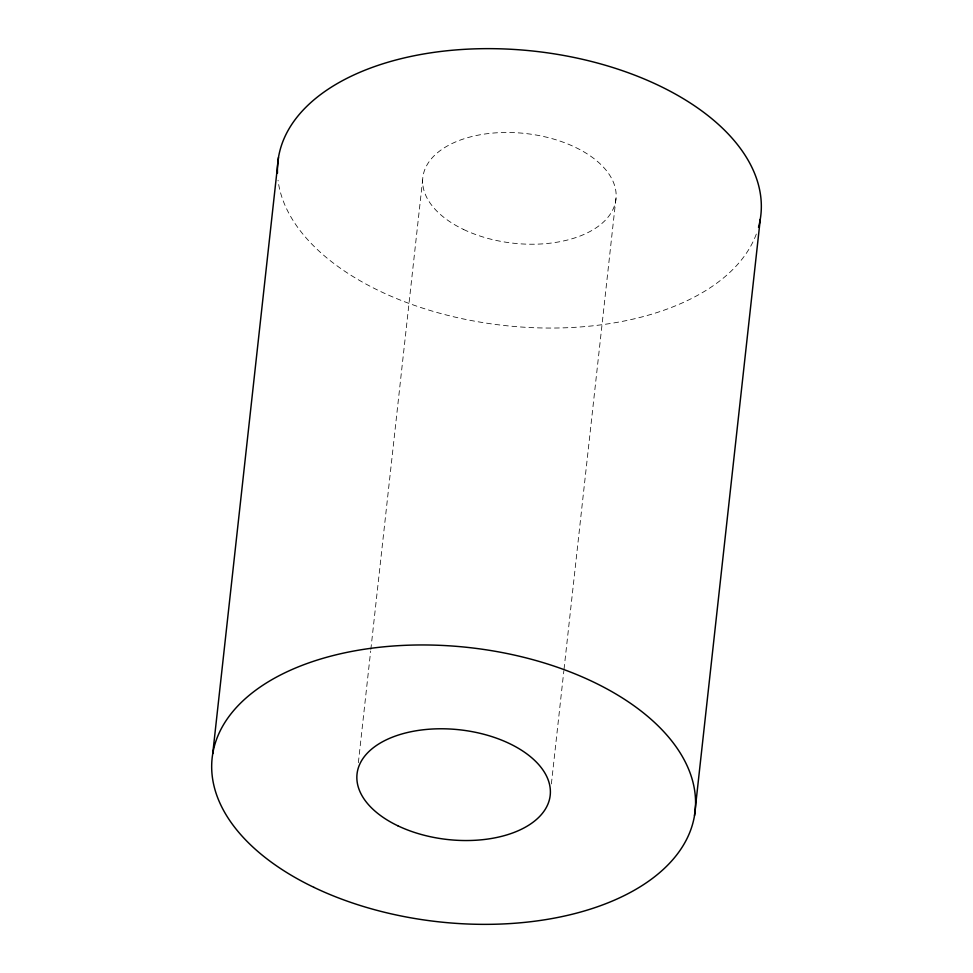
<?xml version="1.0" encoding="UTF-8"?>
<svg xmlns="http://www.w3.org/2000/svg" width="973" height="973" viewBox="0 0 973 973"><rect width="100%" height="100%" fill="white"/><g stroke="black" fill="none" stroke-linecap="round" stroke-linejoin="round"><path stroke-width="0.73" stroke-dasharray="4.87 3.65" d="M358.356 762.723L370.677 651.01M370.835 649.502L422.623 180.005M551.375 783.934L563.866 670.713M564.036 669.205L616.14 196.692M756.313 234.079A242.946 137.971 6.3 0 1 503.309 325.383A242.946 137.971 6.3 0 1 278.035 180.248M463.501 229.433A97.178 55.193 6.3 0 0 615.751 200.608A97.178 55.193 6.3 0 0 478.898 135.004A97.178 55.193 6.3 0 0 463.501 229.433"/><path stroke-width="1.46" d="M212.722 753.71L278.497 157.419M694.503 815.581L760.278 219.29M277.475 173.145A242.946 137.971 6.3 0 1 535.466 51.314A242.946 137.971 6.3 0 1 758.502 227.293M397.726 825.736A97.178 55.193 6.3 0 0 549.988 796.911A97.178 55.193 6.3 0 0 413.136 731.307A97.178 55.193 6.3 0 0 397.726 825.736M313.902 887.352A242.946 137.971 6.3 0 0 694.552 815.313A242.946 137.971 6.3 0 0 352.396 651.29A242.946 137.971 6.3 0 0 313.902 887.352"/></g></svg>
